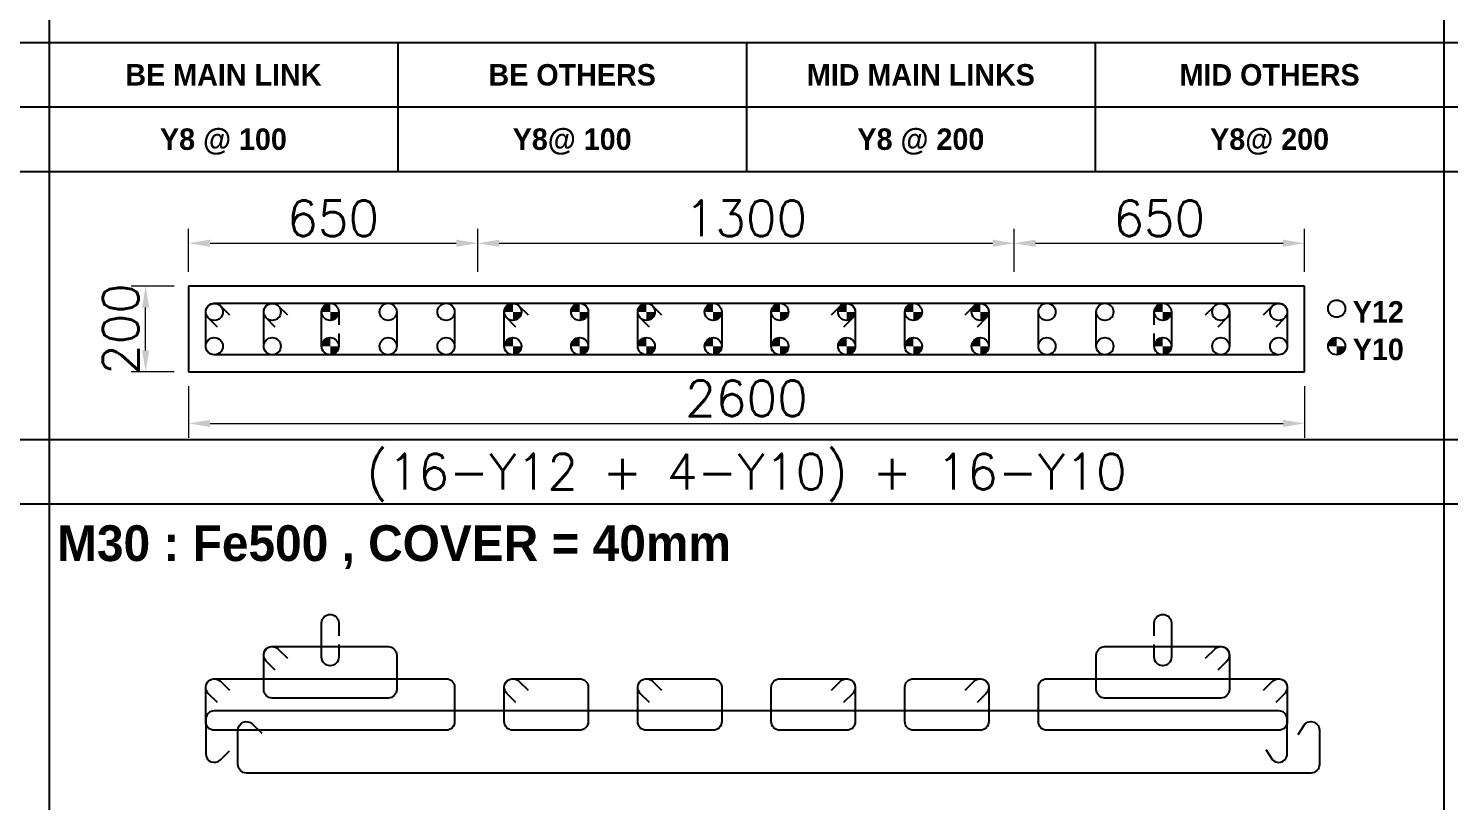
# Model space of a CAD drawing. Header units: millimetres. Extents: x -28707963 to -28231469, y 696001 to 896471.
# Drawn here: x -28315430 to -28305497, y 816339 to 821746 of the extents above; entities that cross this region are included whole.
import ezdxf
from ezdxf.enums import TextEntityAlignment as Align

# ---------------------------------------------------------------- set-up
doc = ezdxf.new("R2010")
doc.units = ezdxf.units.MM
doc.header["$MEASUREMENT"] = 0
doc.header["$PDMODE"] = 34
doc.header["$PDSIZE"] = -8
doc.layers.get('0').update_dxf_attribs({"lineweight": 5})
for name, color, linetype in [('09 COL TEXT-SCH', 2, 'Continuous'), ('14 REINF', 6, 'Continuous'), ('22 TABLE FRAME', 5, 'Continuous'), ('23 STIRRUPS', 5, 'Continuous'), ('TEXT', 4, 'Continuous')]:
    doc.layers.add(name, color=color, linetype=linetype)
doc.layers.add('19 COLUMN', color=1, linetype='Continuous', lineweight=25)
doc.styles.add('adani bold', font='')
doc.styles.add('ROMANS', font='simplex.shx')
doc.styles.get('adani bold').set_extended_font_data('Adani Bold', bold=True)
doc.dimstyles.new('D 50', dxfattribs={"dimscale": 100, "dimtxt": 3, "dimasz": 1.5, "dimexe": 1, "dimexo": 1, "dimgap": 0.5, "dimtad": 1, "dimdec": 0, "dimdsep": 46, "dimtxsty": 'ROMANS', "dimcen": 2.5, "dimclrd": 5, "dimclre": 5, "dimclrt": 4, "dimadec": 0, "dimazin": 0, "dimtfac": 1, "dimtdec": 0, "dimtmove": 0, "dimatfit": 3, "dimfxl": 1, "dimlwd": 0, "dimlwe": 0, "dimarcsym": 0})

# ---------------------------------------------------------------- blocks, each defined once
blk = doc.blocks.new('*D65')
at = {"color": 5, "lineweight": 0, "transparency": 16777216}
for p, q in [((-28314311.1, 819243.4), (-28314311.1, 818883.4)), ((-28306511.1, 819243.4), (-28306511.1, 818883.4)), ((-28314161.1, 818983.4), (-28306661.1, 818983.4))]:
    blk.add_line(p, q, dxfattribs=at)
at = {"color": 5, "transparency": 16777216}
for points in [[(-28314161.1, 819008.4), (-28314161.1, 818958.4), (-28314311.1, 818983.4)], [(-28306661.1, 818958.4), (-28306661.1, 819008.4), (-28306511.1, 818983.4)]]:
    blk.add_solid(points, dxfattribs=at)
at = {"layer": 'Defpoints', "color": 0, "transparency": 16777216}
for p in [(-28314311.1, 819343.4), (-28306511.1, 819343.4), (-28306511.1, 818983.4)]:
    blk.add_point(p, dxfattribs=at)
at = {"color": 4, "transparency": 16777216, "insert": (-28310411.1, 819158.4), "char_height": 250, "attachment_point": 5, "style": 'ROMANS'}
blk.add_mtext('2600', dxfattribs=at)
blk = doc.blocks.new('*D343')
at = {"color": 5, "lineweight": 0, "transparency": 16777216}
for p, q in [((-28314411.1, 819943.4), (-28314711.1, 819943.4)), ((-28314611.1, 819493.4), (-28314611.1, 819793.4)), ((-28314411.1, 819343.4), (-28314711.1, 819343.4))]:
    blk.add_line(p, q, dxfattribs=at)
at = {"color": 5, "transparency": 16777216}
for points in [[(-28314586.1, 819793.4), (-28314636.1, 819793.4), (-28314611.1, 819943.4)], [(-28314636.1, 819493.4), (-28314586.1, 819493.4), (-28314611.1, 819343.4)]]:
    blk.add_solid(points, dxfattribs=at)
at = {"layer": 'Defpoints', "color": 0, "transparency": 16777216}
for p in [(-28314611.1, 819943.4), (-28314311.1, 819943.4), (-28314311.1, 819343.4)]:
    blk.add_point(p, dxfattribs=at)
at = {"color": 4, "transparency": 16777216, "insert": (-28314786.1, 819643.4), "char_height": 250, "attachment_point": 5, "rotation": 90, "style": 'ROMANS'}
blk.add_mtext('200', dxfattribs=at)
blk = doc.blocks.new('*D344')
at = {"color": 5, "lineweight": 0, "transparency": 16777216}
for p, q in [((-28314311.1, 820043.4), (-28314311.1, 820343.4)), ((-28312289.8, 820043.4), (-28312289.8, 820343.4)), ((-28314161.1, 820243.4), (-28312439.8, 820243.4))]:
    blk.add_line(p, q, dxfattribs=at)
at = {"color": 5, "transparency": 16777216}
for points in [[(-28314161.1, 820268.4), (-28314161.1, 820218.4), (-28314311.1, 820243.4)], [(-28312439.8, 820218.4), (-28312439.8, 820268.4), (-28312289.8, 820243.4)]]:
    blk.add_solid(points, dxfattribs=at)
at = {"layer": 'Defpoints', "color": 0, "transparency": 16777216}
for p in [(-28312289.8, 820243.4), (-28314311.1, 819943.4), (-28312289.8, 819943.4)]:
    blk.add_point(p, dxfattribs=at)
at = {"color": 4, "transparency": 16777216, "insert": (-28313300.4, 820418.4), "char_height": 250, "attachment_point": 5, "style": 'ROMANS'}
blk.add_mtext('650', dxfattribs=at)
blk = doc.blocks.new('*D345')
at = {"color": 5, "lineweight": 0, "transparency": 16777216}
for p, q in [((-28312289.8, 820043.4), (-28312289.8, 820343.4)), ((-28308540.9, 820043.4), (-28308540.9, 820343.4)), ((-28312139.8, 820243.4), (-28308690.9, 820243.4))]:
    blk.add_line(p, q, dxfattribs=at)
at = {"color": 5, "transparency": 16777216}
for points in [[(-28312139.8, 820268.4), (-28312139.8, 820218.4), (-28312289.8, 820243.4)], [(-28308690.9, 820218.4), (-28308690.9, 820268.4), (-28308540.9, 820243.4)]]:
    blk.add_solid(points, dxfattribs=at)
at = {"layer": 'Defpoints', "color": 0, "transparency": 16777216}
for p in [(-28308540.9, 820243.4), (-28312289.8, 819943.4), (-28308540.9, 819943.4)]:
    blk.add_point(p, dxfattribs=at)
at = {"color": 4, "transparency": 16777216, "insert": (-28310415.4, 820418.4), "char_height": 250, "attachment_point": 5, "style": 'ROMANS'}
blk.add_mtext('1300', dxfattribs=at)
blk = doc.blocks.new('*D346')
at = {"color": 5, "lineweight": 0, "transparency": 16777216}
for p, q in [((-28308540.9, 820043.4), (-28308540.9, 820343.4)), ((-28306511.1, 820043.4), (-28306511.1, 820343.4)), ((-28308390.9, 820243.4), (-28306661.1, 820243.4))]:
    blk.add_line(p, q, dxfattribs=at)
at = {"color": 5, "transparency": 16777216}
for points in [[(-28308390.9, 820268.4), (-28308390.9, 820218.4), (-28308540.9, 820243.4)], [(-28306661.1, 820218.4), (-28306661.1, 820268.4), (-28306511.1, 820243.4)]]:
    blk.add_solid(points, dxfattribs=at)
at = {"layer": 'Defpoints', "color": 0, "transparency": 16777216}
for p in [(-28306511.1, 820243.4), (-28308540.9, 819943.4), (-28306511.1, 819943.4)]:
    blk.add_point(p, dxfattribs=at)
at = {"color": 4, "transparency": 16777216, "insert": (-28307526, 820418.4), "char_height": 250, "attachment_point": 5, "style": 'ROMANS'}
blk.add_mtext('650', dxfattribs=at)

msp = doc.modelspace()

# ---------------------------------------------------------------- hatches: boundary and pattern name
at = {"layer": '14 REINF'}
h = msp.add_hatch(color=6, dxfattribs=at)
edge = h.paths.add_edge_path(flags=0)
edge.add_line((-28313381.1, 819763.4), (-28313321.1, 819763.4))
edge.add_line((-28313321.1, 819763.4), (-28313321.1, 819823.4))
edge.add_arc((-28313321.1, 819763.4), 60, 90, 180)
edge = h.paths.add_edge_path(flags=0)
edge.add_line((-28313261.1, 819763.4), (-28313321.1, 819763.4))
edge.add_line((-28313321.1, 819763.4), (-28313321.1, 819703.4))
edge.add_arc((-28313321.1, 819763.4), 60, 270, 360)
h = msp.add_hatch(color=6, dxfattribs=at)
edge = h.paths.add_edge_path(flags=0)
edge.add_line((-28312104.4, 819763.4), (-28312044.4, 819763.4))
edge.add_line((-28312044.4, 819763.4), (-28312044.4, 819823.4))
edge.add_arc((-28312044.4, 819763.4), 60, 90, 180)
edge = h.paths.add_edge_path(flags=0)
edge.add_line((-28311984.4, 819763.4), (-28312044.4, 819763.4))
edge.add_line((-28312044.4, 819763.4), (-28312044.4, 819703.4))
edge.add_arc((-28312044.4, 819763.4), 60, 270, 360)
h = msp.add_hatch(color=6, dxfattribs=at)
edge = h.paths.add_edge_path(flags=0)
edge.add_line((-28311637.8, 819763.4), (-28311577.8, 819763.4))
edge.add_line((-28311577.8, 819763.4), (-28311577.8, 819823.4))
edge.add_arc((-28311577.8, 819763.4), 60, 90, 180)
edge = h.paths.add_edge_path(flags=0)
edge.add_line((-28311517.8, 819763.4), (-28311577.8, 819763.4))
edge.add_line((-28311577.8, 819763.4), (-28311577.8, 819703.4))
edge.add_arc((-28311577.8, 819763.4), 60, 270, 360)
h = msp.add_hatch(color=6, dxfattribs=at)
edge = h.paths.add_edge_path(flags=0)
edge.add_line((-28311171.1, 819763.4), (-28311111.1, 819763.4))
edge.add_line((-28311111.1, 819763.4), (-28311111.1, 819823.4))
edge.add_arc((-28311111.1, 819763.4), 60, 90, 180)
edge = h.paths.add_edge_path(flags=0)
edge.add_line((-28311051.1, 819763.4), (-28311111.1, 819763.4))
edge.add_line((-28311111.1, 819763.4), (-28311111.1, 819703.4))
edge.add_arc((-28311111.1, 819763.4), 60, 270, 360)
h = msp.add_hatch(color=6, dxfattribs=at)
edge = h.paths.add_edge_path(flags=0)
edge.add_line((-28310704.4, 819763.4), (-28310644.4, 819763.4))
edge.add_line((-28310644.4, 819763.4), (-28310644.4, 819823.4))
edge.add_arc((-28310644.4, 819763.4), 60, 90, 180)
edge = h.paths.add_edge_path(flags=0)
edge.add_line((-28310584.4, 819763.4), (-28310644.4, 819763.4))
edge.add_line((-28310644.4, 819763.4), (-28310644.4, 819703.4))
edge.add_arc((-28310644.4, 819763.4), 60, 270, 360)
h = msp.add_hatch(color=6, dxfattribs=at)
edge = h.paths.add_edge_path(flags=0)
edge.add_line((-28310237.8, 819763.4), (-28310177.8, 819763.4))
edge.add_line((-28310177.8, 819763.4), (-28310177.8, 819823.4))
edge.add_arc((-28310177.8, 819763.4), 60, 90, 180)
edge = h.paths.add_edge_path(flags=0)
edge.add_line((-28310117.8, 819763.4), (-28310177.8, 819763.4))
edge.add_line((-28310177.8, 819763.4), (-28310177.8, 819703.4))
edge.add_arc((-28310177.8, 819763.4), 60, 270, 360)
h = msp.add_hatch(color=6, dxfattribs=at)
edge = h.paths.add_edge_path(flags=0)
edge.add_line((-28309771.1, 819763.4), (-28309711.1, 819763.4))
edge.add_line((-28309711.1, 819763.4), (-28309711.1, 819823.4))
edge.add_arc((-28309711.1, 819763.4), 60, 90, 180)
edge = h.paths.add_edge_path(flags=0)
edge.add_line((-28309651.1, 819763.4), (-28309711.1, 819763.4))
edge.add_line((-28309711.1, 819763.4), (-28309711.1, 819703.4))
edge.add_arc((-28309711.1, 819763.4), 60, 270, 360)
h = msp.add_hatch(color=6, dxfattribs=at)
edge = h.paths.add_edge_path(flags=0)
edge.add_line((-28309304.4, 819763.4), (-28309244.4, 819763.4))
edge.add_line((-28309244.4, 819763.4), (-28309244.4, 819823.4))
edge.add_arc((-28309244.4, 819763.4), 60, 90, 180)
edge = h.paths.add_edge_path(flags=0)
edge.add_line((-28309184.4, 819763.4), (-28309244.4, 819763.4))
edge.add_line((-28309244.4, 819763.4), (-28309244.4, 819703.4))
edge.add_arc((-28309244.4, 819763.4), 60, 270, 360)
h = msp.add_hatch(color=6, dxfattribs=at)
edge = h.paths.add_edge_path(flags=0)
edge.add_line((-28308837.8, 819763.4), (-28308777.8, 819763.4))
edge.add_line((-28308777.8, 819763.4), (-28308777.8, 819823.4))
edge.add_arc((-28308777.8, 819763.4), 60, 90, 180)
edge = h.paths.add_edge_path(flags=0)
edge.add_line((-28308717.8, 819763.4), (-28308777.8, 819763.4))
edge.add_line((-28308777.8, 819763.4), (-28308777.8, 819703.4))
edge.add_arc((-28308777.8, 819763.4), 60, 270, 360)
h = msp.add_hatch(color=6, dxfattribs=at)
edge = h.paths.add_edge_path(flags=0)
edge.add_line((-28307561.1, 819763.4), (-28307501.1, 819763.4))
edge.add_line((-28307501.1, 819763.4), (-28307501.1, 819823.4))
edge.add_arc((-28307501.1, 819763.4), 60, 90, 180)
edge = h.paths.add_edge_path(flags=0)
edge.add_line((-28307441.1, 819763.4), (-28307501.1, 819763.4))
edge.add_line((-28307501.1, 819763.4), (-28307501.1, 819703.4))
edge.add_arc((-28307501.1, 819763.4), 60, 270, 360)
h = msp.add_hatch(color=6, dxfattribs=at)
edge = h.paths.add_edge_path(flags=0)
edge.add_line((-28313381.1, 819523.4), (-28313321.1, 819523.4))
edge.add_line((-28313321.1, 819523.4), (-28313321.1, 819583.4))
edge.add_arc((-28313321.1, 819523.4), 60, 90, 180)
edge = h.paths.add_edge_path(flags=0)
edge.add_line((-28313261.1, 819523.4), (-28313321.1, 819523.4))
edge.add_line((-28313321.1, 819523.4), (-28313321.1, 819463.4))
edge.add_arc((-28313321.1, 819523.4), 60, 270, 360)
h = msp.add_hatch(color=6, dxfattribs=at)
edge = h.paths.add_edge_path(flags=0)
edge.add_line((-28312104.4, 819523.4), (-28312044.4, 819523.4))
edge.add_line((-28312044.4, 819523.4), (-28312044.4, 819583.4))
edge.add_arc((-28312044.4, 819523.4), 60, 90, 180)
edge = h.paths.add_edge_path(flags=0)
edge.add_line((-28311984.4, 819523.4), (-28312044.4, 819523.4))
edge.add_line((-28312044.4, 819523.4), (-28312044.4, 819463.4))
edge.add_arc((-28312044.4, 819523.4), 60, 270, 360)
h = msp.add_hatch(color=6, dxfattribs=at)
edge = h.paths.add_edge_path(flags=0)
edge.add_line((-28311637.8, 819523.4), (-28311577.8, 819523.4))
edge.add_line((-28311577.8, 819523.4), (-28311577.8, 819583.4))
edge.add_arc((-28311577.8, 819523.4), 60, 90, 180)
edge = h.paths.add_edge_path(flags=0)
edge.add_line((-28311517.8, 819523.4), (-28311577.8, 819523.4))
edge.add_line((-28311577.8, 819523.4), (-28311577.8, 819463.4))
edge.add_arc((-28311577.8, 819523.4), 60, 270, 360)
h = msp.add_hatch(color=6, dxfattribs=at)
edge = h.paths.add_edge_path(flags=0)
edge.add_line((-28311171.1, 819523.4), (-28311111.1, 819523.4))
edge.add_line((-28311111.1, 819523.4), (-28311111.1, 819583.4))
edge.add_arc((-28311111.1, 819523.4), 60, 90, 180)
edge = h.paths.add_edge_path(flags=0)
edge.add_line((-28311051.1, 819523.4), (-28311111.1, 819523.4))
edge.add_line((-28311111.1, 819523.4), (-28311111.1, 819463.4))
edge.add_arc((-28311111.1, 819523.4), 60, 270, 360)
h = msp.add_hatch(color=6, dxfattribs=at)
edge = h.paths.add_edge_path(flags=0)
edge.add_line((-28310704.4, 819523.4), (-28310644.4, 819523.4))
edge.add_line((-28310644.4, 819523.4), (-28310644.4, 819583.4))
edge.add_arc((-28310644.4, 819523.4), 60, 90, 180)
edge = h.paths.add_edge_path(flags=0)
edge.add_line((-28310584.4, 819523.4), (-28310644.4, 819523.4))
edge.add_line((-28310644.4, 819523.4), (-28310644.4, 819463.4))
edge.add_arc((-28310644.4, 819523.4), 60, 270, 360)
h = msp.add_hatch(color=6, dxfattribs=at)
edge = h.paths.add_edge_path(flags=0)
edge.add_line((-28310237.8, 819523.4), (-28310177.8, 819523.4))
edge.add_line((-28310177.8, 819523.4), (-28310177.8, 819583.4))
edge.add_arc((-28310177.8, 819523.4), 60, 90, 180)
edge = h.paths.add_edge_path(flags=0)
edge.add_line((-28310117.8, 819523.4), (-28310177.8, 819523.4))
edge.add_line((-28310177.8, 819523.4), (-28310177.8, 819463.4))
edge.add_arc((-28310177.8, 819523.4), 60, 270, 360)
h = msp.add_hatch(color=6, dxfattribs=at)
edge = h.paths.add_edge_path(flags=0)
edge.add_line((-28309771.1, 819523.4), (-28309711.1, 819523.4))
edge.add_line((-28309711.1, 819523.4), (-28309711.1, 819583.4))
edge.add_arc((-28309711.1, 819523.4), 60, 90, 180)
edge = h.paths.add_edge_path(flags=0)
edge.add_line((-28309651.1, 819523.4), (-28309711.1, 819523.4))
edge.add_line((-28309711.1, 819523.4), (-28309711.1, 819463.4))
edge.add_arc((-28309711.1, 819523.4), 60, 270, 360)
h = msp.add_hatch(color=6, dxfattribs=at)
edge = h.paths.add_edge_path(flags=0)
edge.add_line((-28309304.4, 819523.4), (-28309244.4, 819523.4))
edge.add_line((-28309244.4, 819523.4), (-28309244.4, 819583.4))
edge.add_arc((-28309244.4, 819523.4), 60, 90, 180)
edge = h.paths.add_edge_path(flags=0)
edge.add_line((-28309184.4, 819523.4), (-28309244.4, 819523.4))
edge.add_line((-28309244.4, 819523.4), (-28309244.4, 819463.4))
edge.add_arc((-28309244.4, 819523.4), 60, 270, 360)
h = msp.add_hatch(color=6, dxfattribs=at)
edge = h.paths.add_edge_path(flags=0)
edge.add_line((-28308837.8, 819523.4), (-28308777.8, 819523.4))
edge.add_line((-28308777.8, 819523.4), (-28308777.8, 819583.4))
edge.add_arc((-28308777.8, 819523.4), 60, 90, 180)
edge = h.paths.add_edge_path(flags=0)
edge.add_line((-28308717.8, 819523.4), (-28308777.8, 819523.4))
edge.add_line((-28308777.8, 819523.4), (-28308777.8, 819463.4))
edge.add_arc((-28308777.8, 819523.4), 60, 270, 360)
h = msp.add_hatch(color=6, dxfattribs=at)
edge = h.paths.add_edge_path(flags=0)
edge.add_line((-28307561.1, 819523.4), (-28307501.1, 819523.4))
edge.add_line((-28307501.1, 819523.4), (-28307501.1, 819583.4))
edge.add_arc((-28307501.1, 819523.4), 60, 90, 180)
edge = h.paths.add_edge_path(flags=0)
edge.add_line((-28307441.1, 819523.4), (-28307501.1, 819523.4))
edge.add_line((-28307501.1, 819523.4), (-28307501.1, 819463.4))
edge.add_arc((-28307501.1, 819523.4), 60, 270, 360)
h = msp.add_hatch(color=6, dxfattribs=at)
edge = h.paths.add_edge_path(flags=0)
edge.add_line((-28306346.1, 819523.4), (-28306286.1, 819523.4))
edge.add_line((-28306286.1, 819523.4), (-28306286.1, 819583.4))
edge.add_arc((-28306286.1, 819523.4), 60, 90, 180)
edge = h.paths.add_edge_path(flags=0)
edge.add_line((-28306226.1, 819523.4), (-28306286.1, 819523.4))
edge.add_line((-28306286.1, 819523.4), (-28306286.1, 819463.4))
edge.add_arc((-28306286.1, 819523.4), 60, 270, 360)

# ---------------------------------------------------------------- linework, layer by layer
at = {"layer": '14 REINF', "color": 6}
for centre in [(-28314131.1, 819763.4), (-28313726.1, 819763.4), (-28313321.1, 819763.4), (-28312916.1, 819763.4), (-28312511.1, 819763.4), (-28312044.4, 819763.4), (-28311577.8, 819763.4), (-28311111.1, 819763.4), (-28310644.4, 819763.4), (-28310177.8, 819763.4), (-28309711.1, 819763.4), (-28309244.4, 819763.4), (-28308777.8, 819763.4), (-28308311.1, 819763.4), (-28307906.1, 819763.4), (-28307501.1, 819763.4), (-28307096.1, 819763.4), (-28306691.1, 819763.4), (-28306286.1, 819785.9), (-28314131.1, 819523.4), (-28313726.1, 819523.4), (-28313321.1, 819523.4), (-28312916.1, 819523.4), (-28312511.1, 819523.4), (-28312044.4, 819523.4), (-28311577.8, 819523.4), (-28311111.1, 819523.4), (-28310644.4, 819523.4), (-28310177.8, 819523.4), (-28309711.1, 819523.4), (-28309244.4, 819523.4), (-28308777.8, 819523.4), (-28308311.1, 819523.4), (-28307906.1, 819523.4), (-28307501.1, 819523.4), (-28307096.1, 819523.4), (-28306691.1, 819523.4), (-28306286.1, 819523.4)]:
    msp.add_circle(centre, 60, dxfattribs=at)
at = {"layer": '19 COLUMN', "color": 4}
for points in [[(-28306511.1, 819943.4), (-28314311.1, 819943.4)], [(-28314311.1, 819943.4), (-28314311.1, 819343.4)], [(-28306511.1, 819343.4), (-28306511.1, 819943.4)], [(-28314311.1, 819343.4), (-28306511.1, 819343.4)]]:
    msp.add_lwpolyline(points, dxfattribs=at)
at = {"layer": '22 TABLE FRAME', "color": 5, "linetype": 'Continuous'}
for p, q in [((-28315286.1, 863421.2), (-28315286.1, 788796.2)), ((-28305536.1, 863421.2), (-28305536.1, 788796.2)), ((-28330286.1, 821646.2), (-28245536.1, 821646.2)), ((-28312848.6, 821646.2), (-28312848.6, 820746.2)), ((-28310411.1, 821646.2), (-28310411.1, 820746.2)), ((-28307973.6, 821646.2), (-28307973.6, 820746.2)), ((-28330286.1, 821196.2), (-28245536.1, 821196.2)), ((-28330286.1, 820746.2), (-28245536.1, 820746.2)), ((-28330286.1, 818871.2), (-28245536.1, 818871.2)), ((-28334786.1, 818421.2), (-28245536.1, 818421.2))]:
    msp.add_line(p, q, dxfattribs=at)
at = {"layer": '23 STIRRUPS', "color": 5}
for points in [[(-28314109.9, 819657.3), (-28314173.5, 819720.9, -0.668178), (-28314131.1, 819823.4), (-28306691.1, 819823.4, -0.414214), (-28306631.1, 819763.4), (-28306631.1, 819523.4, -0.414214), (-28306691.1, 819463.4), (-28314131.1, 819463.4, -0.414214), (-28314191.1, 819523.4), (-28314191.1, 819763.4, -0.668179), (-28314088.7, 819805.8), (-28314025, 819742.1)], [(-28314109.9, 819657.3), (-28314173.5, 819720.9, -0.668178), (-28314131.1, 819823.4), (-28312511.1, 819823.4, -0.414214), (-28312451.1, 819763.4), (-28312451.1, 819523.4, -0.414214), (-28312511.1, 819463.4), (-28314131.1, 819463.4, -0.414214), (-28314191.1, 819523.4), (-28314191.1, 819763.4, -0.668179), (-28314088.7, 819805.8), (-28314025, 819742.1)], [(-28313704.9, 819657.3), (-28313768.5, 819720.9, -0.668178), (-28313726.1, 819823.4), (-28312916.1, 819823.4, -0.414214), (-28312856.1, 819763.4), (-28312856.1, 819523.4, -0.414214), (-28312916.1, 819463.4), (-28313726.1, 819463.4, -0.414214), (-28313786.1, 819523.4), (-28313786.1, 819763.4, -0.668179), (-28313683.7, 819805.8), (-28313620, 819742.1)], [(-28313261.1, 819613.4), (-28313261.1, 819523.4, -1), (-28313381.1, 819523.4), (-28313381.1, 819763.4, -1), (-28313261.1, 819763.4), (-28313261.1, 819673.4)], [(-28312023.2, 819657.3), (-28312086.9, 819720.9, -0.668268), (-28312044.4, 819823.4), (-28311577.8, 819823.4, -0.414067), (-28311517.8, 819763.4), (-28311517.8, 819523.4, -0.414067), (-28311577.8, 819463.4), (-28312044.4, 819463.4, -0.414287), (-28312104.4, 819523.4), (-28312104.4, 819763.4, -0.668179), (-28312002, 819805.8), (-28311938.4, 819742.1)], [(-28311089.9, 819657.3), (-28311153.5, 819720.9, -0.668042), (-28311111.1, 819823.4), (-28310644.4, 819823.4, -0.41425), (-28310584.4, 819763.4), (-28310584.4, 819523.4, -0.41425), (-28310644.4, 819463.4), (-28311111.1, 819463.4, -0.414104), (-28311171.1, 819523.4), (-28311171.1, 819763.4, -0.668179), (-28311068.6, 819805.8), (-28311005, 819742.1)], [(-28309817.2, 819742.1), (-28309753.6, 819805.8, -0.668179), (-28309651.1, 819763.4), (-28309651.1, 819523.4, -0.414104), (-28309711.1, 819463.4), (-28310177.8, 819463.4, -0.41425), (-28310237.8, 819523.4), (-28310237.8, 819763.4, -0.41425), (-28310177.8, 819823.4), (-28309711.1, 819823.4, -0.668042), (-28309668.7, 819720.9), (-28309732.3, 819657.3)], [(-28308883.8, 819742.1), (-28308820.2, 819805.8, -0.668179), (-28308717.8, 819763.4), (-28308717.8, 819523.4, -0.414287), (-28308777.8, 819463.4), (-28309244.4, 819463.4, -0.414067), (-28309304.4, 819523.4), (-28309304.4, 819763.4, -0.414067), (-28309244.4, 819823.4), (-28308777.8, 819823.4, -0.668268), (-28308735.3, 819720.9), (-28308799, 819657.3)], [(-28306797.2, 819742.1), (-28306733.5, 819805.8, -0.668179), (-28306631.1, 819763.4), (-28306631.1, 819523.4, -0.414214), (-28306691.1, 819463.4), (-28308311.1, 819463.4, -0.414214), (-28308371.1, 819523.4), (-28308371.1, 819763.4, -0.414214), (-28308311.1, 819823.4), (-28306691.1, 819823.4, -0.668178), (-28306648.7, 819720.9), (-28306712.3, 819657.3)], [(-28307202.2, 819742.1), (-28307138.5, 819805.8, -0.668179), (-28307036.1, 819763.4), (-28307036.1, 819523.4, -0.414214), (-28307096.1, 819463.4), (-28307906.1, 819463.4, -0.414214), (-28307966.1, 819523.4), (-28307966.1, 819763.4, -0.414214), (-28307906.1, 819823.4), (-28307096.1, 819823.4, -0.668178), (-28307053.7, 819720.9), (-28307117.3, 819657.3)], [(-28307561.1, 819673.4), (-28307561.1, 819763.4, -1), (-28307441.1, 819763.4), (-28307441.1, 819523.4, -1), (-28307561.1, 819523.4), (-28307561.1, 819613.4)], [(-28313261.1, 817438.4), (-28313261.1, 817348.4, -1), (-28313381.1, 817348.4), (-28313381.1, 817588.4, -1), (-28313261.1, 817588.4), (-28313261.1, 817498.4)], [(-28307561.1, 817498.4), (-28307561.1, 817588.4, -1), (-28307441.1, 817588.4), (-28307441.1, 817348.4, -1), (-28307561.1, 817348.4), (-28307561.1, 817438.4)], [(-28313704.9, 817257.3), (-28313768.5, 817320.9, -0.668178), (-28313726.1, 817423.4), (-28312916.1, 817423.4, -0.414214), (-28312856.1, 817363.4), (-28312856.1, 817123.4, -0.414214), (-28312916.1, 817063.4), (-28313726.1, 817063.4, -0.414214), (-28313786.1, 817123.4), (-28313786.1, 817363.4, -0.668179), (-28313683.7, 817405.8), (-28313620, 817342.1)], [(-28307202.2, 817342.1), (-28307138.5, 817405.8, -0.668179), (-28307036.1, 817363.4), (-28307036.1, 817123.4, -0.414214), (-28307096.1, 817063.4), (-28307906.1, 817063.4, -0.414214), (-28307966.1, 817123.4), (-28307966.1, 817363.4, -0.414214), (-28307906.1, 817423.4), (-28307096.1, 817423.4, -0.668178), (-28307053.7, 817320.9), (-28307117.3, 817257.3)], [(-28314109.9, 817032.3), (-28314173.5, 817095.9, -0.668178), (-28314131.1, 817198.4), (-28312511.1, 817198.4, -0.414214), (-28312451.1, 817138.4), (-28312451.1, 816898.4, -0.414214), (-28312511.1, 816838.4), (-28314131.1, 816838.4, -0.414214), (-28314191.1, 816898.4), (-28314191.1, 817138.4, -0.668179), (-28314088.7, 817180.8), (-28314025, 817117.1)], [(-28312023.2, 817032.3), (-28312086.9, 817095.9, -0.668268), (-28312044.4, 817198.4), (-28311577.8, 817198.4, -0.414067), (-28311517.8, 817138.4), (-28311517.8, 816898.4, -0.414067), (-28311577.8, 816838.4), (-28312044.4, 816838.4, -0.414287), (-28312104.4, 816898.4), (-28312104.4, 817138.4, -0.668179), (-28312002, 817180.8), (-28311938.4, 817117.1)], [(-28311089.9, 817032.3), (-28311153.5, 817095.9, -0.668042), (-28311111.1, 817198.4), (-28310644.4, 817198.4, -0.41425), (-28310584.4, 817138.4), (-28310584.4, 816898.4, -0.41425), (-28310644.4, 816838.4), (-28311111.1, 816838.4, -0.414104), (-28311171.1, 816898.4), (-28311171.1, 817138.4, -0.668179), (-28311068.6, 817180.8), (-28311005, 817117.1)], [(-28309817.2, 817117.1), (-28309753.6, 817180.8, -0.668179), (-28309651.1, 817138.4), (-28309651.1, 816898.4, -0.414104), (-28309711.1, 816838.4), (-28310177.8, 816838.4, -0.41425), (-28310237.8, 816898.4), (-28310237.8, 817138.4, -0.41425), (-28310177.8, 817198.4), (-28309711.1, 817198.4, -0.668042), (-28309668.7, 817095.9), (-28309732.3, 817032.3)], [(-28308883.8, 817117.1), (-28308820.2, 817180.8, -0.668179), (-28308717.8, 817138.4), (-28308717.8, 816898.4, -0.414287), (-28308777.8, 816838.4), (-28309244.4, 816838.4, -0.414067), (-28309304.4, 816898.4), (-28309304.4, 817138.4, -0.414067), (-28309244.4, 817198.4), (-28308777.8, 817198.4, -0.668268), (-28308735.3, 817095.9), (-28308799, 817032.3)], [(-28306797.2, 817117.1), (-28306733.5, 817180.8, -0.668179), (-28306631.1, 817138.4), (-28306631.1, 816898.4, -0.414214), (-28306691.1, 816838.4), (-28308311.1, 816838.4, -0.414214), (-28308371.1, 816898.4), (-28308371.1, 817138.4, -0.414214), (-28308311.1, 817198.4), (-28306691.1, 817198.4, -0.668178), (-28306648.7, 817095.9), (-28306712.3, 817032.3)], [(-28306781.1, 816703.4), (-28306733.5, 816630.9, 0.198912), (-28306691.1, 816613.4, 0.414214), (-28306631.1, 816673.4), (-28306631.1, 816913.4, 0.414214), (-28306691.1, 816973.4), (-28314131.1, 816973.4, 0.414214), (-28314191.1, 816913.4), (-28314191.1, 816673.4, 0.668179), (-28314088.7, 816630.9), (-28314025, 816694.6)], [(-28306556.1, 816808.4), (-28306508.5, 816880.8, -0.198912), (-28306466.1, 816898.4, -0.414214), (-28306406.1, 816838.4), (-28306406.1, 816598.4, -0.414214), (-28306466.1, 816538.4), (-28313906.1, 816538.4, -0.414214), (-28313966.1, 816598.4), (-28313966.1, 816838.4, -0.668179), (-28313863.7, 816880.8), (-28313800, 816817.1)]]:
    msp.add_lwpolyline(points, format="xyb", dxfattribs=at)

# ---------------------------------------------------------------- texts
at = {"layer": '09 COL TEXT-SCH', "color": 3, "linetype": 'Continuous', "style": 'ROMANS'}
msp.add_text('(16-Y12 + 4-Y10) + 16-Y10', height=250, dxfattribs=at).set_placement((-28310411.1, 818646.2), align=Align.MIDDLE_CENTER)
at = {"layer": 'TEXT', "style": 'adani bold'}
for s, p in [('BE MAIN LINK', (-28314067.3, 821421.2)), ('BE OTHERS', (-28311629.8, 821421.2)), ('MID MAIN LINKS', (-28309192.3, 821421.2)), ('MID OTHERS', (-28306754.8, 821421.2)), ('Y8 @ 100', (-28314067.3, 820971.2)), ('Y8@ 100', (-28311629.8, 820971.2)), ('Y8 @ 200', (-28309192.3, 820971.2)), ('Y8@ 200', (-28306754.8, 820971.2))]:
    msp.add_text(s, height=150, dxfattribs=at).set_placement(p, align=Align.MIDDLE_CENTER)
for s, p in [('Y12', (-28306173.6, 819763.7)), ('Y10', (-28306173.6, 819501.2))]:
    msp.add_text(s, height=150, dxfattribs=at).set_placement(p, align=Align.MIDDLE_LEFT)
at = {"layer": 'TEXT', "lineweight": 40, "style": 'adani bold'}
msp.add_text('M30 : Fe500 , COVER = 40mm', height=250, dxfattribs=at).set_placement((-28315229.8, 818021.2))

# ---------------------------------------------------------------- dimensions: what is measured, and where the dimension line sits
for p1, p2, distance, text, override, picture, middle in [((-28314311.1, 819943.4), (-28312289.8, 819943.4), 300, '650', {"dimtxt": 2.5, "dimtxsty": 'ROMANS'}, '*D344', (-28313300.4, 820418.4)), ((-28312289.8, 819943.4), (-28308540.9, 819943.4), 300, '1300', {"dimtxt": 2.5, "dimtxsty": 'ROMANS'}, '*D345', (-28310415.4, 820418.4)), ((-28308540.9, 819943.4), (-28306511.1, 819943.4), 300, '650', {"dimtxt": 2.5, "dimtxsty": 'ROMANS'}, '*D346', (-28307526, 820418.4)), ((-28314311.1, 819343.4), (-28306511.1, 819343.4), -360, '2600', {"dimtxt": 2.5}, '*D65', (-28310411.1, 819158.4))]:
    dim = msp.add_aligned_dim(p1=p1, p2=p2, distance=distance, text=text, dimstyle='D 50', override=override)
    dim.commit()
    dim.dimension.update_dxf_attribs({"geometry": picture, "text_midpoint": middle})
dim = msp.add_linear_dim(base=(-28314611.1, 819943.4), p1=(-28314311.1, 819343.4), p2=(-28314311.1, 819943.4), angle=90, text='200', dimstyle='D 50', override={"dimtxt": 2.5})
dim.commit()
dim.dimension.update_dxf_attribs({"geometry": '*D343', "text_midpoint": (-28314611.1, 819643.4), "dimtype": 161})

doc.saveas('drawing.dxf')
